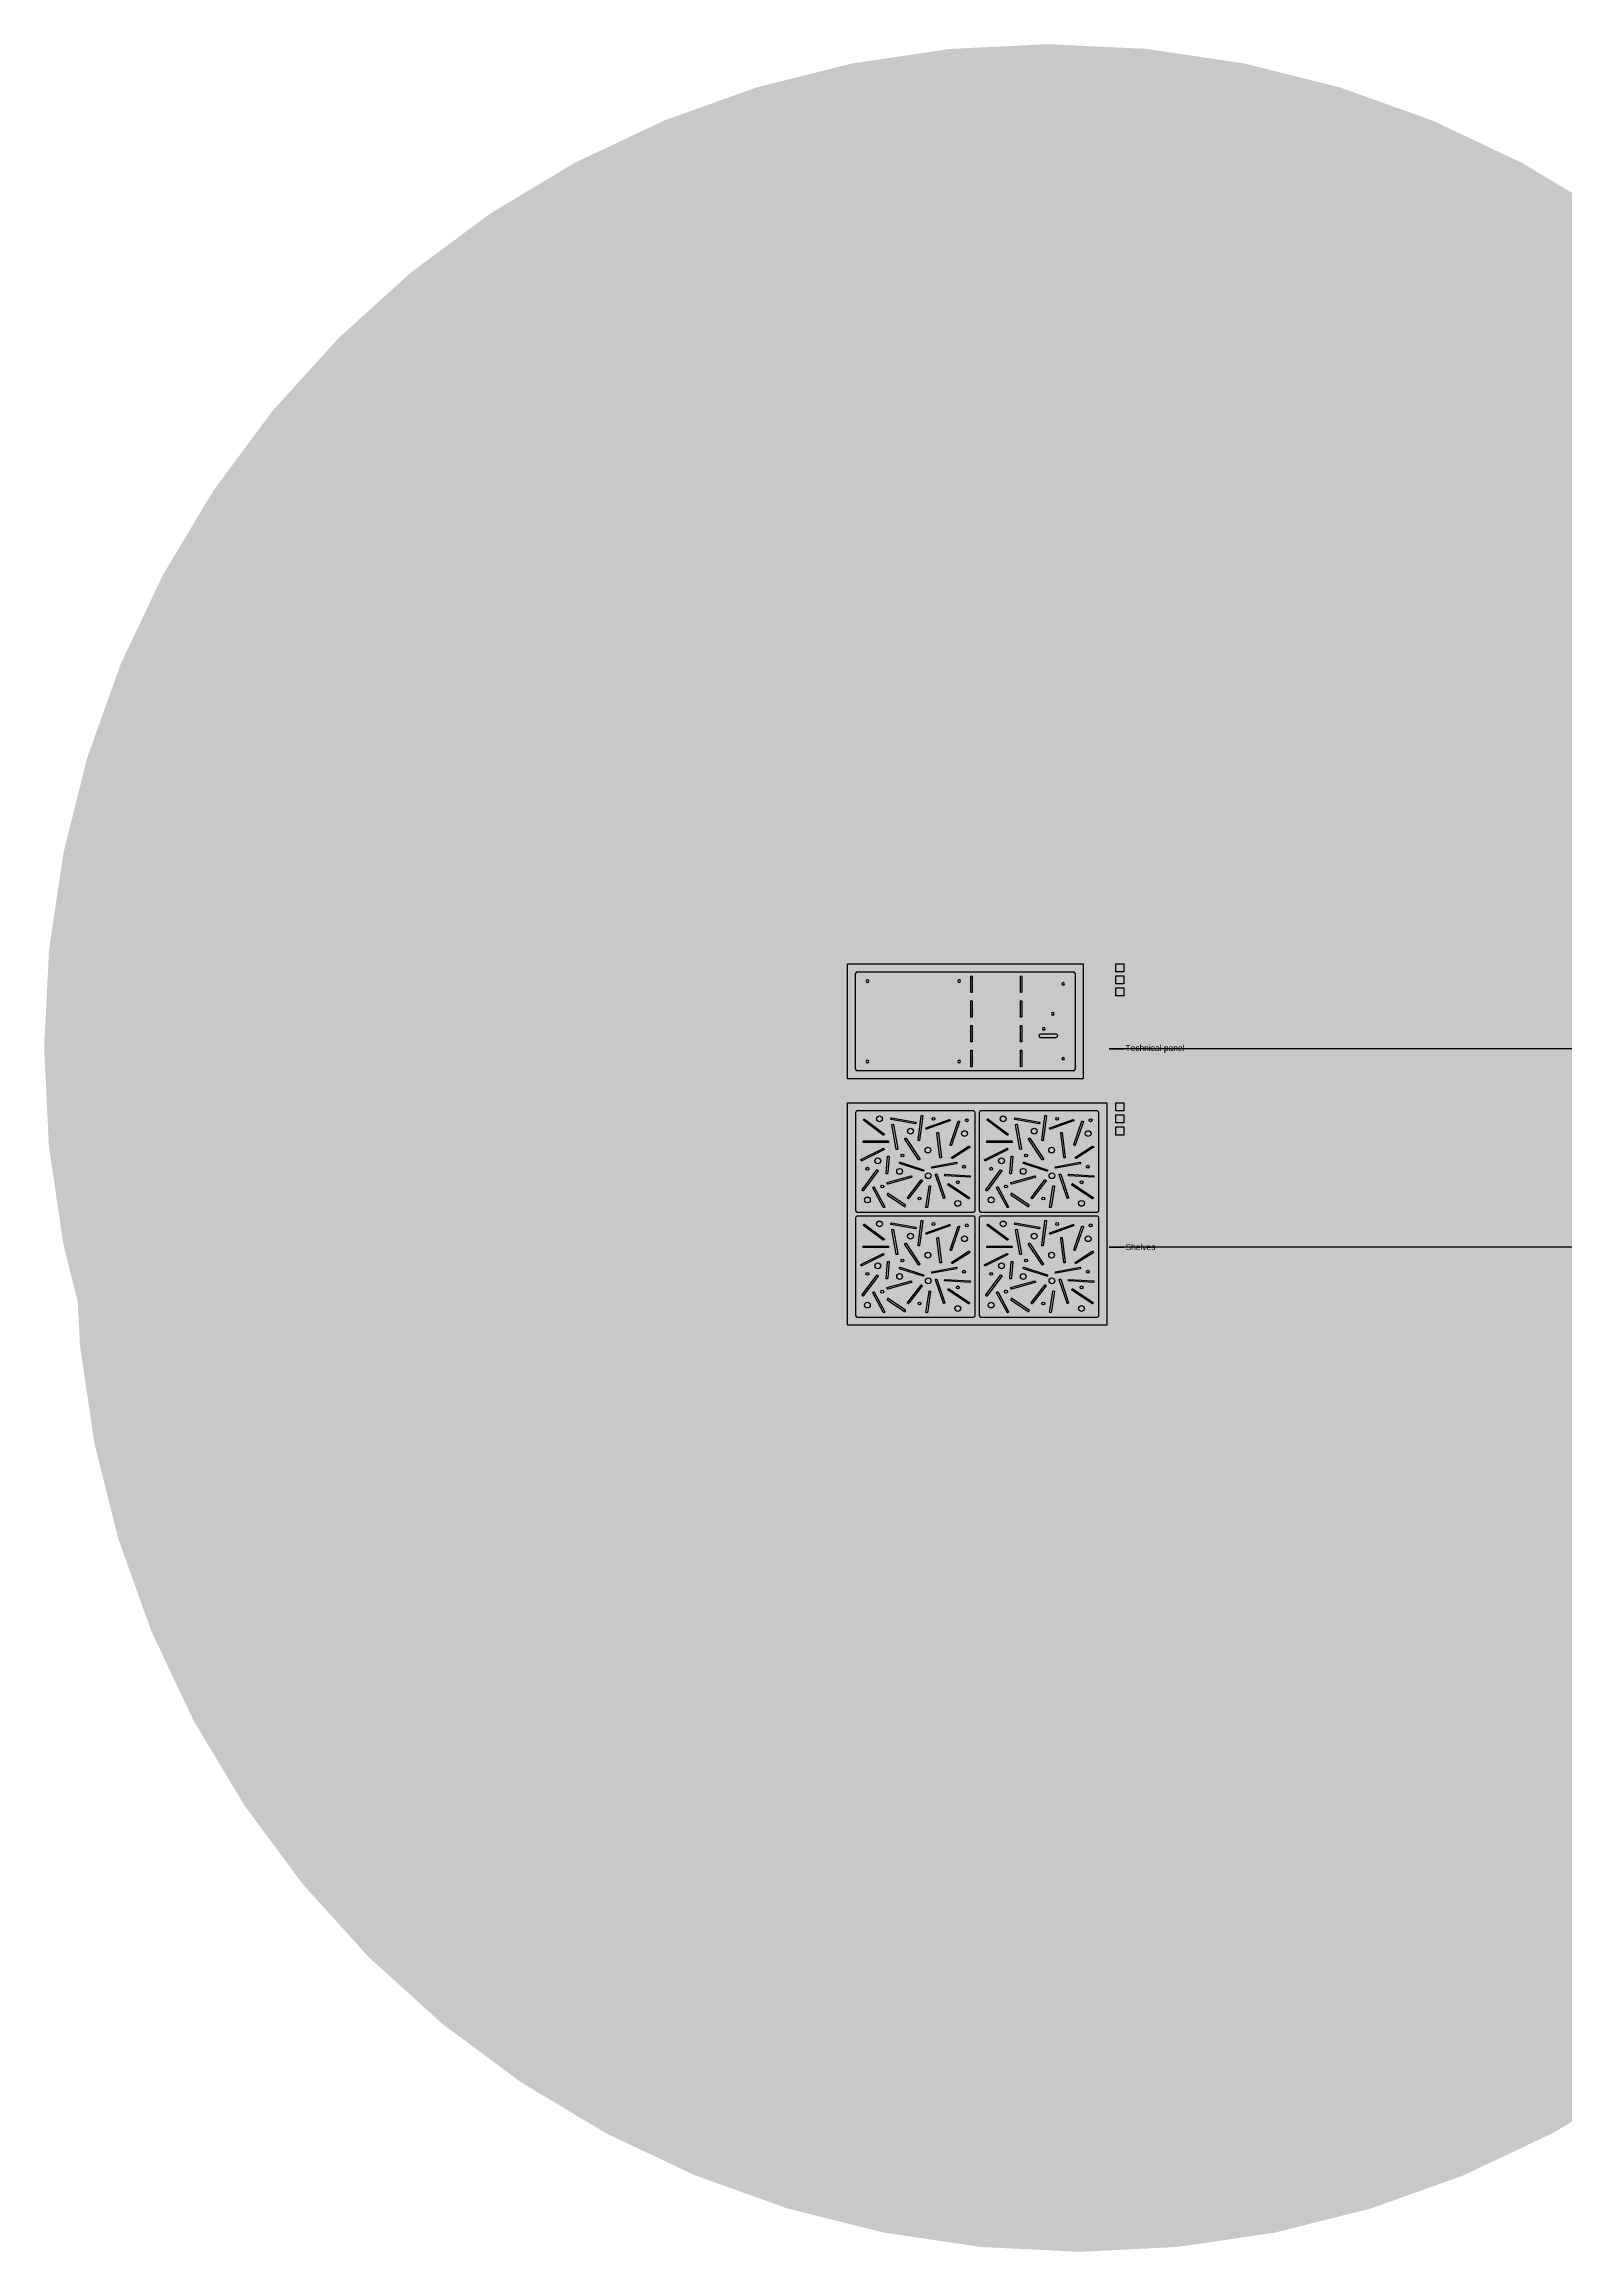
# Model space of a CAD drawing. Header units: millimetres. Extents: x -480 to 3309, y -1274 to 1472.
# Drawn here: x -480 to 1414, y -1274 to 1472 of the extents above; entities that cross this region are included whole.
import ezdxf
from ezdxf import colors
from ezdxf.entities.mleader import LeaderData, LeaderLine
from ezdxf.math import Vec2, Vec3

# ---------------------------------------------------------------- set-up
doc = ezdxf.new("R2010")
doc.units = ezdxf.units.MM
doc.header["$MEASUREMENT"] = 0
doc.layers.add('3-Incut', color=5, linetype='Continuous')
doc.layers.add('5-outcut', color=1, linetype='Continuous')

# ---------------------------------------------------------------- blocks, each defined once
blk = doc.blocks.new('_Dot')
at = {"color": 0, "linetype": 'ByBlock', "lineweight": -2}
blk.add_line((-0.5, 0), (-1, 0), dxfattribs=at)
at = {"color": 0, "linetype": 'ByBlock', "const_width": 0.5}
blk.add_lwpolyline([(-0.25, 0, 1), (0.25, 0, 1)], format="xyb", close=True, dxfattribs=at)

msp = doc.modelspace()

# ---------------------------------------------------------------- linework, layer by layer
at = {"color": 8, "linetype": 'Continuous'}
for points in [[(813.3, 328.1), (813.3, 185.1), (520.1, 185.1), (520.1, 328.1)], [(854.1, 298.1), (864.1, 298.1), (864.1, 288.1), (854.1, 288.1)], [(843.1, 155.1), (843.1, -121.4), (520.1, -121.4), (520.1, 155.1)], [(854.1, 125.1), (864.1, 125.1), (864.1, 115.1), (854.1, 115.1)]]:
    msp.add_lwpolyline(points, close=True, dxfattribs=at)
at = {"color": 5, "linetype": 'Continuous'}
for points in [[(854.1, 328.1), (864.1, 328.1), (864.1, 318.1), (854.1, 318.1)], [(854.1, 155.1), (864.1, 155.1), (864.1, 145.1), (854.1, 145.1)]]:
    msp.add_lwpolyline(points, close=True, dxfattribs=at)
at = {"color": 1, "linetype": 'Continuous'}
for points in [[(854.1, 313.1), (864.1, 313.1), (864.1, 303.1), (854.1, 303.1)], [(854.1, 140.1), (864.1, 140.1), (864.1, 130.1), (854.1, 130.1)]]:
    msp.add_lwpolyline(points, close=True, dxfattribs=at)
at = {"layer": '3-Incut'}
for points in [[(673.7, 312.3, -1.000014), (675.2, 312.3), (675.2, 293.1, -1.000014), (673.7, 293.1)], [(735.5, 312.3, -1.000014), (737, 312.3), (737, 293.1, -1.000014), (735.5, 293.1)], [(673.7, 281.6, -1.000014), (675.2, 281.6), (675.2, 262.3, -1.000014), (673.7, 262.3)], [(735.5, 281.6, -1.000014), (737, 281.6), (737, 262.3, -1.000014), (735.5, 262.3)], [(673.7, 250.8, -1.000014), (675.2, 250.8), (675.2, 231.6, -1.000014), (673.7, 231.6)], [(735.5, 250.8, -1.000014), (737, 250.8), (737, 231.6, -1.000014), (735.5, 231.6)], [(673.7, 220.1, -1.000014), (675.2, 220.1), (675.2, 200.8, -1.000014), (673.7, 200.8)], [(735.5, 220.1, -1.000014), (737, 220.1), (737, 200.8, -1.000014), (735.5, 200.8)], [(779, 236.2), (761.2, 236.2, -1.007918), (761.3, 241.2), (779, 241.2, -0.995344)], [(611.8, 139.1, -0.414214), (612.4, 139.6), (613.3, 139.4, -0.414214), (613.7, 138.9), (609.8, 108.4, -0.414214), (609.3, 108), (608.3, 108.1, -0.414214), (607.9, 108.6)], [(765.8, 139.1, -0.414214), (766.4, 139.6), (767.3, 139.4, -0.414214), (767.7, 138.9), (763.8, 108.4, -0.414214), (763.3, 108), (762.3, 108.1, -0.414214), (761.9, 108.6)], [(540.1, 133.5, -0.414214), (540, 134.2), (540.5, 134.9, -0.414214), (541.2, 135), (565.8, 116.5, -0.414214), (565.9, 115.8), (565.4, 115.1, -0.414214), (564.7, 115)], [(574.4, 134.6, -0.414214), (574, 135.2), (574.2, 136.1, -0.414214), (574.8, 136.5), (605.1, 131.2, -0.414214), (605.5, 130.6), (605.3, 129.6, -0.414214), (604.7, 129.2)], [(575.4, 127.8, -0.414214), (575.8, 128.4), (576.8, 128.6, -0.414214), (577.3, 128.2), (582.7, 97.9, -0.414214), (582.3, 97.3), (581.4, 97.2, -0.414214), (580.8, 97.6)], [(591.4, 109.9, -0.414214), (591.5, 110.6), (592.3, 111.1, -0.414214), (593, 111), (610.1, 85.4, -0.414214), (609.9, 84.7), (609.2, 84.2, -0.414214), (608.5, 84.3)], [(618.6, 122.4, -0.414214), (618, 122.7), (617.7, 123.6, -0.414214), (618, 124.2), (647, 134.5, -0.414214), (647.6, 134.2), (647.9, 133.4, -0.414214), (647.6, 132.7)], [(631.5, 117.6, -0.414214), (632, 118.2), (632.9, 118.3, -0.414214), (633.4, 117.9), (637.1, 87.3, -0.414214), (636.7, 86.8), (635.8, 86.7, -0.414214), (635.2, 87.1)], [(657.9, 132.2, -0.414214), (658.5, 132.5), (659.4, 132.2, -0.414214), (659.7, 131.6), (649.6, 102.5, -0.414214), (649, 102.2), (648.1, 102.6, -0.414214), (647.8, 103.2)], [(694.1, 133.5, -0.414214), (694, 134.2), (694.5, 134.9, -0.414214), (695.2, 135), (719.8, 116.5, -0.414214), (719.9, 115.8), (719.4, 115.1, -0.414214), (718.7, 115)], [(728.4, 134.6, -0.414214), (728, 135.2), (728.2, 136.1, -0.414214), (728.8, 136.5), (759.1, 131.2, -0.414214), (759.5, 130.6), (759.3, 129.6, -0.414214), (758.7, 129.2)], [(729.4, 127.8, -0.414214), (729.8, 128.4), (730.8, 128.6, -0.414214), (731.3, 128.2), (736.7, 97.9, -0.414214), (736.3, 97.3), (735.4, 97.2, -0.414214), (734.8, 97.6)], [(745.4, 109.9, -0.414214), (745.5, 110.6), (746.3, 111.1, -0.414214), (747, 111), (764.1, 85.4, -0.414214), (763.9, 84.7), (763.2, 84.2, -0.414214), (762.5, 84.3)], [(772.6, 122.4, -0.414214), (772, 122.7), (771.7, 123.6, -0.414214), (772, 124.2), (801, 134.5, -0.414214), (801.6, 134.2), (801.9, 133.4, -0.414214), (801.6, 132.7)], [(785.5, 117.6, -0.414214), (786, 118.2), (786.9, 118.3, -0.414214), (787.4, 117.9), (791.1, 87.3, -0.414214), (790.7, 86.8), (789.8, 86.7, -0.414214), (789.2, 87.1)], [(811.9, 132.2, -0.414214), (812.5, 132.5), (813.4, 132.2, -0.414214), (813.7, 131.6), (803.6, 102.5, -0.414214), (803, 102.2), (802.1, 102.6, -0.414214), (801.8, 103.2)], [(537.8, 83, -0.414214), (537.1, 83.3), (536.7, 84.1, -0.414214), (536.9, 84.8), (564.4, 98.5, -0.414214), (565.1, 98.3), (565.5, 97.5, -0.414214), (565.3, 96.8)], [(539.9, 105.8, -0.414214), (539.4, 106.3), (539.4, 107.2, -0.414214), (539.9, 107.7), (570.6, 107.7, -0.414214), (571.1, 107.2), (571.1, 106.3, -0.414214), (570.6, 105.8)], [(670.4, 100.8), (671.3, 101.3, -0.414214), (672, 101.2), (672.5, 100.4, -0.414214), (672.4, 99.7), (671.4, 99.1), (650.9, 86, -0.414214), (650.2, 86.2), (649.7, 87, -0.414214), (649.8, 87.7)], [(691.8, 83, -0.414214), (691.1, 83.3), (690.7, 84.1, -0.414214), (690.9, 84.8), (718.4, 98.5, -0.414214), (719.1, 98.3), (719.5, 97.5, -0.414214), (719.3, 96.8)], [(693.9, 105.8, -0.414214), (693.4, 106.3), (693.4, 107.2, -0.414214), (693.9, 107.7), (724.6, 107.7, -0.414214), (725.1, 107.2), (725.1, 106.3, -0.414214), (724.6, 105.8)], [(824.4, 100.8), (825.3, 101.3, -0.414214), (826, 101.2), (826.5, 100.4, -0.414214), (826.4, 99.7), (825.4, 99.1), (804.9, 86, -0.414214), (804.2, 86.2), (803.7, 87, -0.414214), (803.8, 87.7)], [(556.5, 71.6, -0.414214), (557.2, 71.7), (558, 71.1, -0.414214), (558.1, 70.4), (539.8, 45.7, -0.414214), (539.1, 45.6), (538.3, 46.2, -0.414214), (538.2, 46.8)], [(570.2, 54.1, -0.414214), (569.6, 54.5), (569.3, 55.4, -0.414214), (569.6, 56), (599.3, 64.2, -0.414214), (599.9, 63.9), (600.1, 63, -0.414214), (599.8, 62.3)], [(585, 79.5, -0.414214), (584.7, 80.2), (585, 81.1, -0.414214), (585.6, 81.4), (614.8, 71.8, -0.414214), (615.2, 71.2), (614.9, 70.3, -0.414214), (614.2, 70)], [(596.9, 36.9), (596.2, 36.1, -0.414214), (595.5, 36), (594.8, 36.6, -0.414214), (594.7, 37.3), (595.5, 38.3), (611.6, 59.2, -0.414214), (612.3, 59.3), (613.1, 58.7, -0.414214), (613.2, 58)], [(625.6, 73.8, -0.414214), (625, 74.2), (624.8, 75.1, -0.414214), (625.2, 75.7), (655.5, 81.3, -0.414214), (656.1, 80.9), (656.2, 80, -0.414214), (655.8, 79.4)], [(629.6, 65.7, -0.414214), (629.9, 66.3), (630.8, 66.6, -0.414214), (631.5, 66.3), (641.2, 37.2, -0.414214), (640.9, 36.5), (640, 36.2, -0.414214), (639.4, 36.5)], [(641.5, 64.2, -0.414214), (641, 64.8), (641.1, 65.7, -0.414214), (641.6, 66.2), (672.3, 64.5, -0.414214), (672.8, 64), (672.7, 63, -0.414214), (672.2, 62.6)], [(710.5, 71.6, -0.414214), (711.2, 71.7), (712, 71.1, -0.414214), (712.1, 70.4), (693.8, 45.7, -0.414214), (693.1, 45.6), (692.3, 46.2, -0.414214), (692.2, 46.8)], [(724.2, 54.1, -0.414214), (723.6, 54.5), (723.3, 55.4, -0.414214), (723.6, 56), (753.3, 64.2, -0.414214), (753.9, 63.9), (754.1, 63, -0.414214), (753.8, 62.3)], [(739, 79.5, -0.414214), (738.7, 80.2), (739, 81.1, -0.414214), (739.6, 81.4), (768.8, 71.8, -0.414214), (769.2, 71.2), (768.9, 70.3, -0.414214), (768.2, 70)], [(750.9, 36.9), (750.2, 36.1, -0.414214), (749.5, 36), (748.8, 36.6, -0.414214), (748.7, 37.3), (749.5, 38.3), (765.6, 59.2, -0.414214), (766.3, 59.3), (767.1, 58.7, -0.414214), (767.2, 58)], [(779.6, 73.8, -0.414214), (779, 74.2), (778.8, 75.1, -0.414214), (779.2, 75.7), (809.5, 81.3, -0.414214), (810.1, 80.9), (810.2, 80, -0.414214), (809.8, 79.4)], [(783.6, 65.7, -0.414214), (783.9, 66.3), (784.8, 66.6, -0.414214), (785.5, 66.3), (795.2, 37.2, -0.414214), (794.9, 36.5), (794, 36.2, -0.414214), (793.4, 36.5)], [(795.5, 64.2, -0.414214), (795, 64.8), (795.1, 65.7, -0.414214), (795.6, 66.2), (826.3, 64.5, -0.414214), (826.8, 64), (826.7, 63, -0.414214), (826.2, 62.6)], [(566.3, 26.6), (566.6, 25.9, -0.414214), (566.4, 25.3), (565.6, 24.8, -0.414214), (564.9, 25), (564.7, 25.5), (551.7, 49.5, -0.414214), (552, 50.1), (552.8, 50.6, -0.414214), (553.5, 50.4)], [(592.2, 27.9), (570.6, 42.4, 0.414214), (569.9, 42.3), (569.4, 41.5, 0.414214), (569.5, 40.8), (591.2, 26.3, 0.414214), (591.9, 26.5), (592.4, 27.3, 0.414214)], [(619.9, 27), (619.6, 25.2, -0.414214), (619.1, 24.8), (618.1, 24.9, -0.414214), (617.7, 25.5), (618, 27.6), (621.7, 51.4, -0.414214), (622.3, 51.8), (623.2, 51.7, -0.414214), (623.6, 51.1)], [(645.4, 52.9, -0.414214), (645.2, 53.6), (645.7, 54.4, -0.414214), (646.4, 54.5), (672, 37.4, -0.414214), (672.1, 36.7), (671.6, 35.9, -0.414214), (670.9, 35.8)], [(720.3, 26.6), (720.6, 25.9, -0.414214), (720.4, 25.3), (719.6, 24.8, -0.414214), (718.9, 25), (718.7, 25.5), (705.7, 49.5, -0.414214), (706, 50.1), (706.8, 50.6, -0.414214), (707.5, 50.4)], [(746.2, 27.9), (724.6, 42.4, 0.414214), (723.9, 42.3), (723.4, 41.5, 0.414214), (723.5, 40.8), (745.2, 26.3, 0.414214), (745.9, 26.5), (746.4, 27.3, 0.414214)], [(773.9, 27), (773.6, 25.2, -0.414214), (773.1, 24.8), (772.1, 24.9, -0.414214), (771.7, 25.5), (772, 27.6), (775.7, 51.4, -0.414214), (776.3, 51.8), (777.2, 51.7, -0.414214), (777.6, 51.1)], [(799.4, 52.9, -0.414214), (799.2, 53.6), (799.7, 54.4, -0.414214), (800.4, 54.5), (826, 37.4, -0.414214), (826.1, 36.7), (825.6, 35.9, -0.414214), (824.9, 35.8)], [(540.1, 2.7, -0.414214), (540, 3.4), (540.5, 4.2, -0.414214), (541.2, 4.3), (565.8, -14.2, -0.414214), (565.9, -14.9), (565.4, -15.7, -0.414214), (564.7, -15.8)], [(574.4, 3.9, -0.414214), (574, 4.5), (574.2, 5.4, -0.414214), (574.8, 5.8), (605.1, 0.4, -0.414214), (605.5, -0.2), (605.3, -1.1, -0.414214), (604.7, -1.5)], [(611.8, 8.4, -0.414214), (612.4, 8.8), (613.3, 8.7, -0.414214), (613.7, 8.1), (609.8, -22.4, -0.414214), (609.3, -22.8), (608.3, -22.7, -0.414214), (607.9, -22.1)], [(618.6, -8.4, -0.414214), (618, -8.1), (617.7, -7.2, -0.414214), (618, -6.6), (647, 3.8, -0.414214), (647.6, 3.5), (647.9, 2.6, -0.414214), (647.6, 2)], [(657.9, 1.5, -0.414214), (658.5, 1.8), (659.4, 1.5, -0.414214), (659.7, 0.8), (649.6, -28.2, -0.414214), (649, -28.5), (648.1, -28.2, -0.414214), (647.8, -27.6)], [(694.1, 2.7, -0.414214), (694, 3.4), (694.5, 4.2, -0.414214), (695.2, 4.3), (719.8, -14.2, -0.414214), (719.9, -14.9), (719.4, -15.7, -0.414214), (718.7, -15.8)], [(728.4, 3.9, -0.414214), (728, 4.5), (728.2, 5.4, -0.414214), (728.8, 5.8), (759.1, 0.4, -0.414214), (759.5, -0.2), (759.3, -1.1, -0.414214), (758.7, -1.5)], [(765.8, 8.4, -0.414214), (766.4, 8.8), (767.3, 8.7, -0.414214), (767.7, 8.1), (763.8, -22.4, -0.414214), (763.3, -22.8), (762.3, -22.7, -0.414214), (761.9, -22.1)], [(772.6, -8.4, -0.414214), (772, -8.1), (771.7, -7.2, -0.414214), (772, -6.6), (801, 3.8, -0.414214), (801.6, 3.5), (801.9, 2.6, -0.414214), (801.6, 2)], [(811.9, 1.5, -0.414214), (812.5, 1.8), (813.4, 1.5, -0.414214), (813.7, 0.8), (803.6, -28.2, -0.414214), (803, -28.5), (802.1, -28.2, -0.414214), (801.8, -27.6)], [(539.9, -25, -0.414214), (539.4, -24.5), (539.4, -23.5, -0.414214), (539.9, -23), (570.6, -23, -0.414214), (571.1, -23.5), (571.1, -24.5, -0.414214), (570.6, -25)], [(575.4, -2.9, -0.414214), (575.8, -2.3), (576.8, -2.2, -0.414214), (577.3, -2.6), (582.7, -32.9, -0.414214), (582.3, -33.4), (581.4, -33.6, -0.414214), (580.8, -33.2)], [(591.4, -20.9, -0.414214), (591.5, -20.2), (592.3, -19.6, -0.414214), (593, -19.8), (610.1, -45.4, -0.414214), (609.9, -46), (609.2, -46.6, -0.414214), (608.5, -46.4)], [(631.5, -13.1, -0.414214), (632, -12.6), (632.9, -12.5, -0.414214), (633.4, -12.9), (637.1, -43.4, -0.414214), (636.7, -44), (635.8, -44.1, -0.414214), (635.2, -43.7)], [(693.9, -25, -0.414214), (693.4, -24.5), (693.4, -23.5, -0.414214), (693.9, -23), (724.6, -23, -0.414214), (725.1, -23.5), (725.1, -24.5, -0.414214), (724.6, -25)], [(729.4, -2.9, -0.414214), (729.8, -2.3), (730.8, -2.2, -0.414214), (731.3, -2.6), (736.7, -32.9, -0.414214), (736.3, -33.4), (735.4, -33.6, -0.414214), (734.8, -33.2)], [(745.4, -20.9, -0.414214), (745.5, -20.2), (746.3, -19.6, -0.414214), (747, -19.8), (764.1, -45.4, -0.414214), (763.9, -46), (763.2, -46.6, -0.414214), (762.5, -46.4)], [(785.5, -13.1, -0.414214), (786, -12.6), (786.9, -12.5, -0.414214), (787.4, -12.9), (791.1, -43.4, -0.414214), (790.7, -44), (789.8, -44.1, -0.414214), (789.2, -43.7)], [(537.8, -47.7, -0.414214), (537.1, -47.5), (536.7, -46.6, -0.414214), (536.9, -46), (564.4, -32.2, -0.414214), (565.1, -32.4), (565.5, -33.3, -0.414214), (565.3, -33.9)], [(585, -51.2, -0.414214), (584.7, -50.6), (585, -49.7, -0.414214), (585.6, -49.4), (614.8, -58.9, -0.414214), (615.2, -59.5), (614.9, -60.4, -0.414214), (614.2, -60.7)], [(625.6, -56.9, -0.414214), (625, -56.5), (624.8, -55.6, -0.414214), (625.2, -55), (655.5, -49.4, -0.414214), (656.1, -49.8), (656.2, -50.7, -0.414214), (655.8, -51.3)], [(670.4, -30), (671.3, -29.4, -0.414214), (672, -29.6), (672.5, -30.4, -0.414214), (672.4, -31.1), (671.4, -31.7), (650.9, -44.7, -0.414214), (650.2, -44.6), (649.7, -43.8, -0.414214), (649.8, -43.1)], [(691.8, -47.7, -0.414214), (691.1, -47.5), (690.7, -46.6, -0.414214), (690.9, -46), (718.4, -32.2, -0.414214), (719.1, -32.4), (719.5, -33.3, -0.414214), (719.3, -33.9)], [(739, -51.2, -0.414214), (738.7, -50.6), (739, -49.7, -0.414214), (739.6, -49.4), (768.8, -58.9, -0.414214), (769.2, -59.5), (768.9, -60.4, -0.414214), (768.2, -60.7)], [(779.6, -56.9, -0.414214), (779, -56.5), (778.8, -55.6, -0.414214), (779.2, -55), (809.5, -49.4, -0.414214), (810.1, -49.8), (810.2, -50.7, -0.414214), (809.8, -51.3)], [(824.4, -30), (825.3, -29.4, -0.414214), (826, -29.6), (826.5, -30.4, -0.414214), (826.4, -31.1), (825.4, -31.7), (804.9, -44.7, -0.414214), (804.2, -44.6), (803.7, -43.8, -0.414214), (803.8, -43.1)], [(556.5, -59.2, -0.414214), (557.2, -59.1), (558, -59.7, -0.414214), (558.1, -60.3), (539.8, -85.1, -0.414214), (539.1, -85.2), (538.3, -84.6, -0.414214), (538.2, -83.9)], [(566.3, -104.2), (566.6, -104.8, -0.414214), (566.4, -105.5), (565.6, -105.9, -0.414214), (564.9, -105.7), (564.7, -105.3), (551.7, -81.3, -0.414214), (552, -80.6), (552.8, -80.2, -0.414214), (553.5, -80.4)], [(570.2, -76.6, -0.414214), (569.6, -76.3), (569.3, -75.4, -0.414214), (569.6, -74.8), (599.3, -66.5, -0.414214), (599.9, -66.9), (600.1, -67.8, -0.414214), (599.8, -68.4)], [(596.9, -93.8), (596.2, -94.7, -0.414214), (595.5, -94.8), (594.8, -94.2, -0.414214), (594.7, -93.5), (595.5, -92.5), (611.6, -71.5, -0.414214), (612.3, -71.4), (613.1, -72, -0.414214), (613.2, -72.7)], [(619.9, -103.8), (619.6, -105.6, -0.414214), (619.1, -106), (618.1, -105.8, -0.414214), (617.7, -105.3), (618, -103.2), (621.7, -79.4, -0.414214), (622.3, -78.9), (623.2, -79.1, -0.414214), (623.6, -79.7)], [(629.6, -65.1, -0.414214), (629.9, -64.4), (630.8, -64.1, -0.414214), (631.5, -64.4), (641.2, -93.6, -0.414214), (640.9, -94.2), (640, -94.5, -0.414214), (639.4, -94.2)], [(641.5, -66.5, -0.414214), (641, -66), (641.1, -65.1, -0.414214), (641.6, -64.6), (672.3, -66.2, -0.414214), (672.8, -66.8), (672.7, -67.7, -0.414214), (672.2, -68.2)], [(645.4, -77.9, -0.414214), (645.2, -77.2), (645.7, -76.4, -0.414214), (646.4, -76.2), (672, -93.4, -0.414214), (672.1, -94), (671.6, -94.8, -0.414214), (670.9, -95)], [(710.5, -59.2, -0.414214), (711.2, -59.1), (712, -59.7, -0.414214), (712.1, -60.3), (693.8, -85.1, -0.414214), (693.1, -85.2), (692.3, -84.6, -0.414214), (692.2, -83.9)], [(720.3, -104.2), (720.6, -104.8, -0.414214), (720.4, -105.5), (719.6, -105.9, -0.414214), (718.9, -105.7), (718.7, -105.3), (705.7, -81.3, -0.414214), (706, -80.6), (706.8, -80.2, -0.414214), (707.5, -80.4)], [(724.2, -76.6, -0.414214), (723.6, -76.3), (723.3, -75.4, -0.414214), (723.6, -74.8), (753.3, -66.5, -0.414214), (753.9, -66.9), (754.1, -67.8, -0.414214), (753.8, -68.4)], [(750.9, -93.8), (750.2, -94.7, -0.414214), (749.5, -94.8), (748.8, -94.2, -0.414214), (748.7, -93.5), (749.5, -92.5), (765.6, -71.5, -0.414214), (766.3, -71.4), (767.1, -72, -0.414214), (767.2, -72.7)], [(773.9, -103.8), (773.6, -105.6, -0.414214), (773.1, -106), (772.1, -105.8, -0.414214), (771.7, -105.3), (772, -103.2), (775.7, -79.4, -0.414214), (776.3, -78.9), (777.2, -79.1, -0.414214), (777.6, -79.7)], [(783.6, -65.1, -0.414214), (783.9, -64.4), (784.8, -64.1, -0.414214), (785.5, -64.4), (795.2, -93.6, -0.414214), (794.9, -94.2), (794, -94.5, -0.414214), (793.4, -94.2)], [(795.5, -66.5, -0.414214), (795, -66), (795.1, -65.1, -0.414214), (795.6, -64.6), (826.3, -66.2, -0.414214), (826.8, -66.8), (826.7, -67.7, -0.414214), (826.2, -68.2)], [(799.4, -77.9, -0.414214), (799.2, -77.2), (799.7, -76.4, -0.414214), (800.4, -76.2), (826, -93.4, -0.414214), (826.1, -94), (825.6, -94.8, -0.414214), (824.9, -95)], [(592.2, -102.8), (570.6, -88.3, 0.414214), (569.9, -88.5), (569.4, -89.3, 0.414214), (569.5, -90), (591.2, -104.4, 0.414214), (591.9, -104.3), (592.4, -103.5, 0.414214)], [(746.2, -102.8), (724.6, -88.3, 0.414214), (723.9, -88.5), (723.4, -89.3, 0.414214), (723.5, -90), (745.2, -104.4, 0.414214), (745.9, -104.3), (746.4, -103.5, 0.414214)]]:
    msp.add_lwpolyline(points, format="xyb", close=True, dxfattribs=at)
for points in [[(568.2, 67.6), (569.9, 88.2, -0.414214), (570.5, 88.7), (571.4, 88.6, -0.414214), (571.9, 88.1), (570.2, 68.7), (570.1, 67.4, -0.414214), (569.6, 66.9), (568.6, 67, -0.414214), (568.2, 67.6), (568.3, 68.4)], [(722.2, 67.6), (723.9, 88.2, -0.414214), (724.5, 88.7), (725.4, 88.6, -0.414214), (725.9, 88.1), (724.2, 68.7), (724.1, 67.4, -0.414214), (723.6, 66.9), (722.6, 67, -0.414214), (722.2, 67.6), (722.3, 68.4)], [(568.2, -63.2), (569.9, -42.5, -0.414214), (570.5, -42.1), (571.4, -42.1, -0.414214), (571.9, -42.7), (570.2, -62), (570.1, -63.4, -0.414214), (569.6, -63.8), (568.6, -63.7, -0.414214), (568.2, -63.2), (568.3, -62.3)], [(722.2, -63.2), (723.9, -42.5, -0.414214), (724.5, -42.1), (725.4, -42.1, -0.414214), (725.9, -42.7), (724.2, -62), (724.1, -63.4, -0.414214), (723.6, -63.8), (722.6, -63.7, -0.414214), (722.2, -63.2), (722.3, -62.3)]]:
    msp.add_lwpolyline(points, format="xyb", dxfattribs=at)
at = {"layer": '3-Incut', "extrusion": (0, 0, -1)}
for centre in [(-545, 306.6), (-659.2, 306.6), (-788.7, 303.1), (-764.6, 247.3), (-775.6, 265.8), (-545, 206.6), (-659.2, 206.6), (-788.7, 210.1)]:
    msp.add_circle(centre, 1.62, dxfattribs=at)
at = {"layer": '3-Incut'}
for centre, radius in [((559.9, 135.2), 3.59), ((713.9, 135.2), 3.59), ((598.5, 119.9), 3.59), ((627.1, 135.2), 1.78), ((665.7, 116.9), 3.59), ((668.7, 133.4), 1.78), ((752.5, 119.9), 3.59), ((781.1, 135.2), 1.78), ((819.7, 116.9), 3.59), ((822.7, 133.4), 1.78), ((557.8, 83), 3.59), ((588.4, 89.7), 1.78), ((620.2, 96.4), 3.59), ((711.8, 83), 3.59), ((742.4, 89.7), 1.78), ((774.2, 96.4), 3.59), ((544.9, 73.2), 1.78), ((584.9, 69.9), 3.59), ((620.6, 64.4), 3.59), ((657.5, 56.3), 1.78), ((665.2, 75.7), 1.78), ((698.9, 73.2), 1.78), ((738.9, 69.9), 3.59), ((774.6, 64.4), 3.59), ((811.5, 56.3), 1.78), ((819.2, 75.7), 1.78), ((544.9, 34.3), 3.59), ((563.4, 51), 1.78), ((609.8, 36.2), 1.78), ((657.4, 30.1), 3.59), ((698.9, 34.3), 3.59), ((717.4, 51), 1.78), ((763.8, 36.2), 1.78), ((811.4, 30.1), 3.59), ((559.9, 4.5), 3.59), ((627.1, 4.4), 1.78), ((668.7, 2.7), 1.78), ((713.9, 4.5), 3.59), ((781.1, 4.4), 1.78), ((822.7, 2.7), 1.78), ((598.5, -10.8), 3.59), ((665.7, -13.9), 3.59), ((752.5, -10.8), 3.59), ((819.7, -13.9), 3.59), ((557.8, -47.7), 3.59), ((588.4, -41), 1.78), ((620.2, -34.4), 3.59), ((665.2, -55), 1.78), ((711.8, -47.7), 3.59), ((742.4, -41), 1.78), ((774.2, -34.4), 3.59), ((819.2, -55), 1.78), ((544.9, -57.6), 1.78), ((563.4, -79.8), 1.78), ((584.9, -60.9), 3.59), ((620.6, -66.3), 3.59), ((657.5, -74.5), 1.78), ((698.9, -57.6), 1.78), ((717.4, -79.8), 1.78), ((738.9, -60.9), 3.59), ((774.6, -66.3), 3.59), ((811.5, -74.5), 1.78), ((544.9, -96.5), 3.59), ((609.8, -94.5), 1.78), ((657.4, -100.7), 3.59), ((698.9, -96.5), 3.59), ((763.8, -94.5), 1.78), ((811.4, -100.7), 3.59)]:
    msp.add_circle(centre, radius, dxfattribs=at)
at = {"layer": '5-outcut', "color": 1}
for p, q in [((530.1, 197.1), (530.1, 316.1)), ((532.1, 318.1), (801.3, 318.1)), ((803.3, 316.1), (803.3, 197.1)), ((801.3, 195.1), (532.1, 195.1)), ((530.1, 142.9), (530.1, 21.4)), ((677, 145.1), (532.2, 145.1)), ((679.1, 21.4), (679.1, 142.9)), ((684.1, 142.9), (684.1, 21.4)), ((831, 145.1), (686.2, 145.1)), ((833.1, 21.4), (833.1, 142.9)), ((530.1, 12.2), (530.1, -109.3)), ((532.2, 19.3), (677, 19.3)), ((677, 14.3), (532.2, 14.3)), ((679.1, -109.3), (679.1, 12.2)), ((684.1, 12.2), (684.1, -109.3)), ((686.2, 19.3), (831, 19.3)), ((831, 14.3), (686.2, 14.3)), ((833.1, -109.3), (833.1, 12.2)), ((532.2, -111.4), (677, -111.4)), ((686.2, -111.4), (831, -111.4))]:
    msp.add_line(p, q, dxfattribs=at)
for centre, radius, start, end in [((532.1, 316.1), 2, 90, 180), ((801.3, 316.1), 2, 0, 90), ((532.1, 197.1), 2, 180, 270), ((801.3, 197.1), 2, 270, 0), ((532.2, 142.9), 2.12, 90, 180), ((677, 142.9), 2.12, 0, 90), ((686.2, 142.9), 2.12, 90, 180), ((831, 142.9), 2.12, 0, 90), ((532.2, 21.4), 2.12, 180, 270), ((532.2, 12.2), 2.12, 90, 180), ((677, 21.4), 2.12, 270, 0), ((677, 12.2), 2.12, 0, 90), ((686.2, 21.4), 2.12, 180, 270), ((686.2, 12.2), 2.12, 90, 180), ((831, 21.4), 2.12, 270, 0), ((831, 12.2), 2.12, 0, 90), ((532.2, -109.3), 2.12, 180, 270), ((677, -109.3), 2.12, 270, 0), ((686.2, -109.3), 2.12, 180, 270), ((831, -109.3), 2.12, 270, 0)]:
    msp.add_arc(centre, radius, start, end, dxfattribs=at)

# ---------------------------------------------------------------- leaders
at = {"color": 0, "ltscale": 10}
ml = msp.add_multileader_mtext('Standard', dxfattribs=at)
ml.set_content('{\\fArial|b0|i0|c0|p0;Technical panel}', style='STANDARD')
ml.set_leader_properties()
ml.set_arrow_properties(name='DOT')
ml.build(insert=Vec2(0, 0))
ml.multileader.update_dxf_attribs({"dogleg_length": 0.36, "arrow_head_size": 2500, "scale": 50})
ctx = ml.context
ctx.base_point, ctx.scale, ctx.char_height, ctx.arrow_head_size, ctx.landing_gap_size, ctx.plane_origin = Vec3(863.9, 222.4), 50, 7.5, 2500, 2.25, Vec3(847.1, 222.4)
notes = []
notes.append((ctx, [(0, (1, 1, 0), (845.9, 222.4), (1, 0), 18, [(0, [(770.1, 222.4)], 0, [])])]))
ctx.mtext.insert, ctx.mtext.flow_direction = Vec3(866.2, 227.1), 5
ml = msp.add_multileader_mtext('Standard', dxfattribs=at)
ml.set_content('{\\fArial|b0|i0|c0|p0;Shelves}', style='STANDARD')
ml.set_leader_properties()
ml.set_arrow_properties(name='DOT')
ml.build(insert=Vec2(0, 0))
ml.multileader.update_dxf_attribs({"dogleg_length": 0.36, "arrow_head_size": 2500, "scale": 50})
ctx = ml.context
ctx.base_point, ctx.scale, ctx.char_height, ctx.arrow_head_size, ctx.landing_gap_size, ctx.plane_origin = Vec3(863.9, -24.4), 50, 7.5, 2500, 2.25, Vec3(847.1, -24.4)
notes.append((ctx, [(0, (1, 1, 0), (845.9, -24.4), (1, 0), 18, [(0, [(808.6, -24.4)], 0, [])])]))
ctx.mtext.insert, ctx.mtext.flow_direction = Vec3(866.2, -20.6), 5
for ctx, leaders in notes:
    for number, flags, end, landing, length, lines in leaders:
        leader = LeaderData()
        leader.index, (leader.has_last_leader_line, leader.has_dogleg_vector, leader.attachment_direction) = number, flags
        leader.last_leader_point, leader.dogleg_vector, leader.dogleg_length = Vec3(end), Vec3(landing), length
        for number, points, colour, breaks in lines:
            line = LeaderLine()
            line.index, line.vertices, line.color, line.breaks = number, Vec3.list(points), colors.encode_raw_color(colour), breaks
            leader.lines.append(line)
        ctx.leaders.append(leader)

doc.saveas('drawing.dxf')
